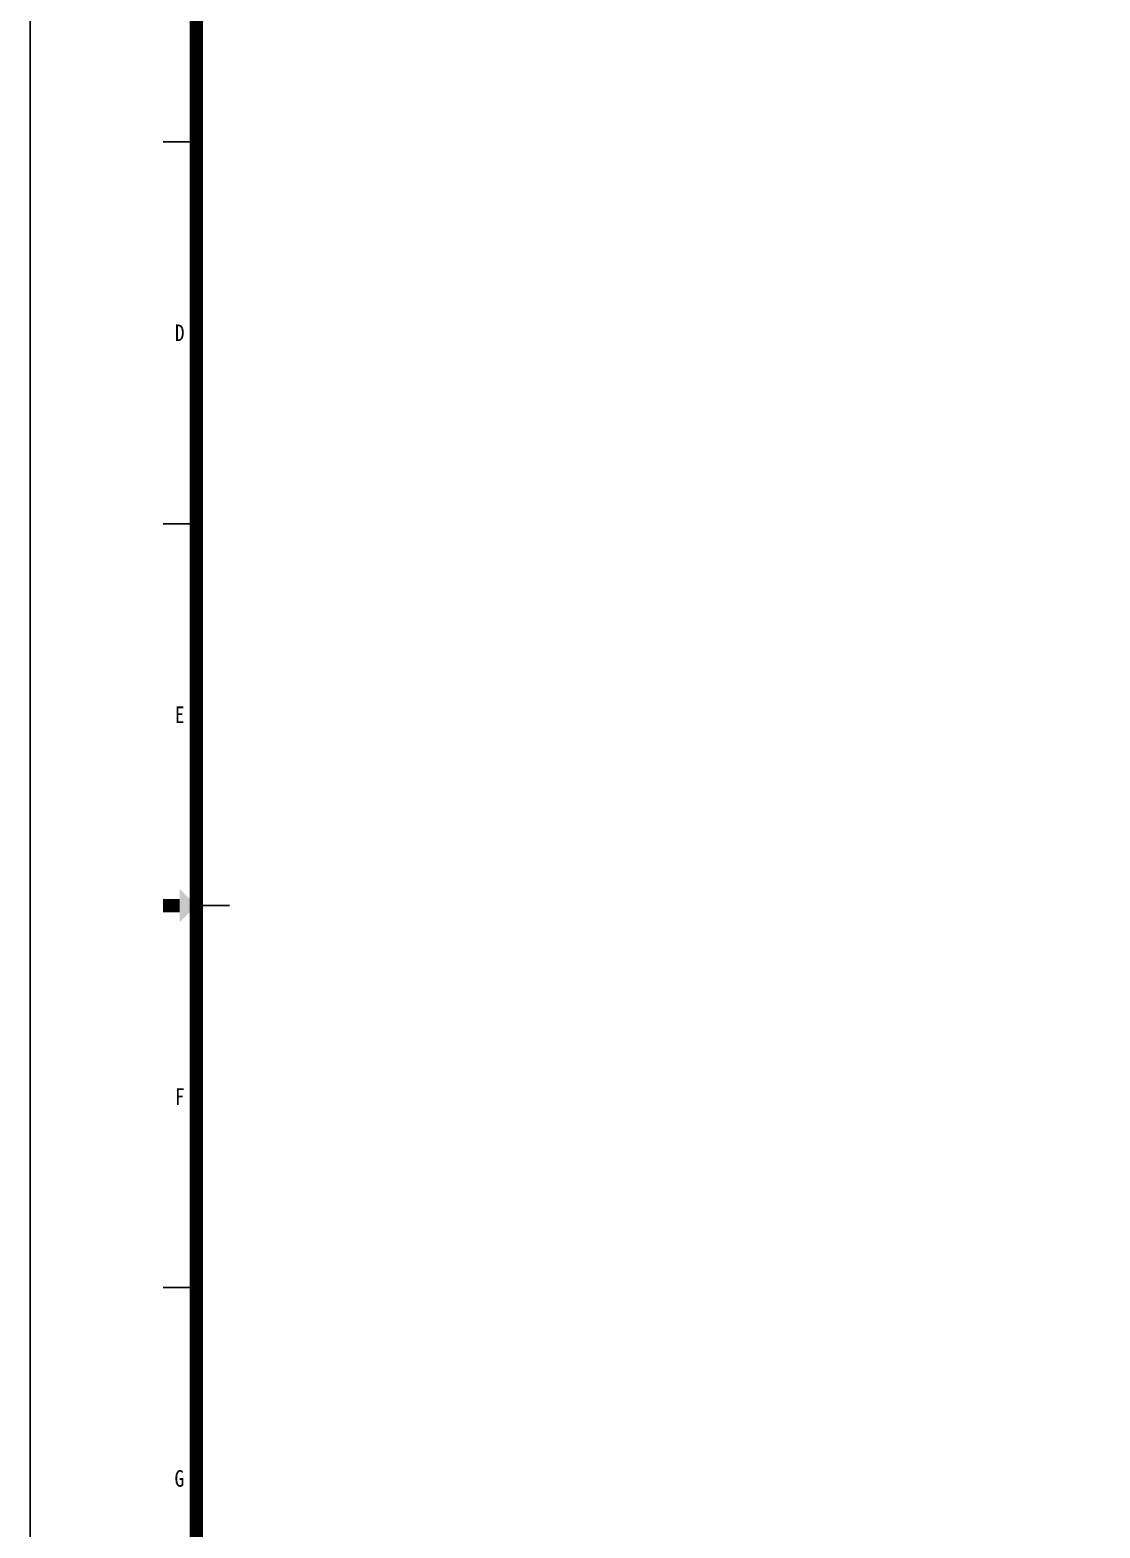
# Model space of a CAD drawing. Extents: x 164940 to 3842273, y 640355 to 1124023.
# Drawn here: x 3622072 to 3634120, y 1093869 to 1110738 of the extents above; entities that cross this region are included whole.
import ezdxf
from ezdxf.enums import TextEntityAlignment as Align

# ---------------------------------------------------------------- set-up
doc = ezdxf.new("R2010")
doc.units = 0
doc.header["$LTSCALE"] = 1000
doc.header["$MEASUREMENT"] = 0
doc.layers.add('-家具', color=33, linetype='Continuous', lineweight=9)
doc.layers.add('TK', color=6, linetype='Continuous')
doc.styles.add('TKZ1', font='SIMHEI.TTF', dxfattribs={"width": 0.7})

# ---------------------------------------------------------------- blocks, each defined once
blk = doc.blocks.new('图框')
for p, q in [((-142208, -504711), (-142208, -445311)), ((-140208, -463531), (-139708, -463531)), ((-140208, -469271), (-139708, -469271)), ((-139708, -475011), (-139208, -475011)), ((-140208, -480751), (-139708, -480751))]:
    blk.add_line(p, q)
at = {"const_width": 200}
blk.add_lwpolyline([(-59108, -446311), (-139708, -446311), (-139708, -503711), (-59108, -503711)], close=True, dxfattribs=at)
blk.add_lwpolyline([(-139958, -475011), (-140208, -475011)], dxfattribs=at)
blk.add_solid([(-139958, -475261), (-139958, -474761), (-139708, -475011)])
at = {"style": 'TKZ1', "width": 0.85}
for s, p in [('D', (-139958, -466401)), ('E', (-139958, -472141)), ('F', (-139958, -477881)), ('G', (-139964, -483621))]:
    blk.add_text(s, height=250, dxfattribs=at).set_placement(p, align=Align.MIDDLE)

msp = doc.modelspace()

# ---------------------------------------------------------------- linework, layer by layer
at = {"layer": '-家具'}
msp.add_lwpolyline([(3623945, 1122378), (3678330, 1122378), (3678330, 1079379), (3623945, 1079379)], close=True, dxfattribs=at)

# ---------------------------------------------------------------- block references
at = {"layer": 'TK', "xscale": 0.7491082046180964, "yscale": 0.749108204501681, "zscale": 0.7491082045191116}
msp.add_blockref('图框', (3728602, 1456713), dxfattribs=at)

doc.saveas('drawing.dxf')
